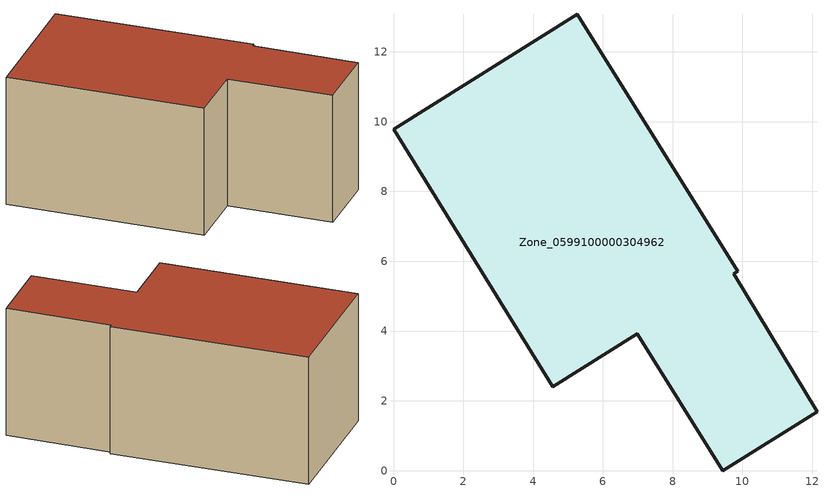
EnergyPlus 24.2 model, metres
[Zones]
Zone_0599100000304962
 floor ground (C_G): 5.27,13.08 9.87,5.72 9.74,5.64 12.13,1.69 9.43,0 6.99,3.92 4.56,2.41 0,9.79 z0
 wall outside (C_F): 9.87,5.72 5.27,13.08 0,9.79 4.56,2.41 6.99,3.92 9.43,0 12.13,1.69 9.74,5.64 9.87,5.72 z0:5.85
 roof outside (C_R): 5.27,13.08 0,9.79 4.56,2.41 6.99,3.92 9.43,0 12.13,1.69 9.74,5.64 9.87,5.72 z5.85
[BUILDING]
Pand.0599100000304962: North Axis=0; Terrain=City; Loads Convergence Tolerance Value=0.04; Temperature Convergence Tolerance Value=0.4; Solar Distribution=FullExterior; Maximum Number of Warmup Days=25; Minimum Number of Warmup Days=1
[Site:Location]
Rotterdam.The.Hague.AP_ZH_NLD Design_Conditions: Latitude=51.96; Longitude=4.45; Time Zone=1; Elevation=-4.5
[SITE:GROUNDTEMPERATURE:BUILDINGSURFACE]
18, 18, 18, 18, 18, 18, 18, 18, 18, 18, 18, 18
[MATERIAL] Thermal Absorptance=0.9; Solar Absorptance=0.7; Visible Absorptance=0.7
Name | Roughness | Thickness | Conductivity | Density | Specific Heat
G.TI.1965-1974 | MediumSmooth | 0.15 | 0.882353 | 540 | 1210
F.TI.1965-1974 | Rough | 0.3 | 0.697674 | 1920 | 840
R.TI.1965-1974 | MediumRough | 0.2 | 0.232558 | 1500 | 1000
[CONSTRUCTION]
C_G: G.TI.1965-1974
C_F: F.TI.1965-1974
C_R: R.TI.1965-1974
[ZONE]
Zone_0599100000304962: Type=1; Multiplier=1; Ceiling Height=Autocalculate; Volume=Autocalculate; Floor Area=autocalculate; Part of Total Floor Area=Yes
[ZONEINFILTRATION:DESIGNFLOWRATE]
Infil_Zone_0599100000304962: Zone or ZoneList or Space or SpaceList=Zone_0599100000304962; Schedule=AlwaysOn; Design Flow Rate Calculation Method=Flow/Area; Flow Rate per Floor Area=0.003; Constant Term Coefficient=1; Temperature Term Coefficient=0; Velocity Term Coefficient=0; Velocity Squared Term Coefficient=0
[HVACTEMPLATE:ZONE:IDEALLOADSAIRSYSTEM]
Zone_0599100000304962: Maximum Heating Supply Air Temperature=50; Minimum Cooling Supply Air Temperature=13; Maximum Heating Supply Air Humidity Ratio=0.0156; Minimum Cooling Supply Air Humidity Ratio=0.0077; Heating Limit=NoLimit; Cooling Limit=NoLimit; Dehumidification Control Type=ConstantSensibleHeatRatio; Cooling Sensible Heat Ratio=0.7; Dehumidification Setpoint=60; Humidification Control Type=None; Humidification Setpoint=30; Outdoor Air Method=None; Outdoor Air Flow Rate per Person=0.00944; Outdoor Air Flow Rate per Zone Floor Area=0; Outdoor Air Flow Rate per Zone=0; Demand Controlled Ventilation Type=None; Outdoor Air Economizer Type=NoEconomizer; Heat Recovery Type=None; Sensible Heat Recovery Effectiveness=0.7; Latent Heat Recovery Effectiveness=0.65
[ZONECONTROL:THERMOSTAT]
ThermostatControl_Zone_0599100000304962: Zone or ZoneList=Zone_0599100000304962; Control Type Schedule=DualSetpointControlType; Control 1=Thermostat_Zone_0599100000304962; Temperature Difference Between Cutout And Setpoint=0
[THERMOSTATSETPOINT:DUALSETPOINT]
Thermostat_Zone_0599100000304962: Heating Setpoint Temperature Schedule=HeatingSetpoint_Zone_0599100000304962; Cooling Setpoint Temperature Schedule=CoolingSetpoint_Zone_0599100000304962
[SCHEDULE:COMPACT]
HeatingSetpoint_Zone_0599100000304962: Through: 12/31, For: AllDays, Until: 24:00, 21
CoolingSetpoint_Zone_0599100000304962: Through: 12/31, For: AllDays, Until: 24:00, 24
DualSetpointControlType: Through: 12/31, For: AllDays, Until: 24:00, 4
AlwaysOn: Through: 12/31, For: AllDays, Until: 24:00, 1
